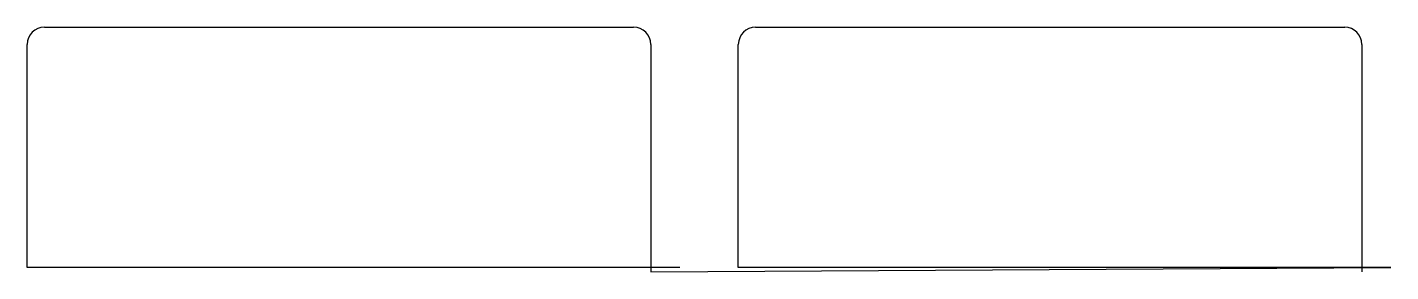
# Model space of a CAD drawing. Header units: metres. Extents: x 673 to 2325, y 1801 to 2098.
import ezdxf

# ---------------------------------------------------------------- set-up
doc = ezdxf.new("R2010")
doc.units = ezdxf.units.M

msp = doc.modelspace()

# ---------------------------------------------------------------- linework, layer by layer
at = {"layer": 'TOOL_0'}
for p, q in [((694.014, 2097.712), (1408.014, 2097.712)), ((1555.599, 2097.712), (2269.599, 2097.712)), ((673.264, 1806.212), (673.264, 2076.962)), ((1428.764, 2076.962), (1428.764, 1806.212)), ((1534.849, 1806.212), (1534.849, 2076.962)), ((2290.349, 2076.962), (2290.349, 1806.212)), ((1428.764, 1806.212), (673.264, 1806.212)), ((1463.764, 1806.212), (1428.764, 1806.212)), ((1428.764, 1806.212), (1428.764, 1801.212)), ((1428.764, 1801.212), (2325.349, 1806.212)), ((2290.349, 1806.212), (1534.849, 1806.212)), ((2325.349, 1806.212), (2290.349, 1806.212)), ((2290.349, 1806.212), (2290.349, 1801.212))]:
    msp.add_line(p, q, dxfattribs=at)
for centre, start, end in [((694.014, 2076.962), 90, 180), ((1408.014, 2076.962), 0, 90), ((1555.599, 2076.962), 90, 180), ((2269.599, 2076.962), 0, 90)]:
    msp.add_arc(centre, 20.75, start, end, dxfattribs=at)

doc.saveas('drawing.dxf')
